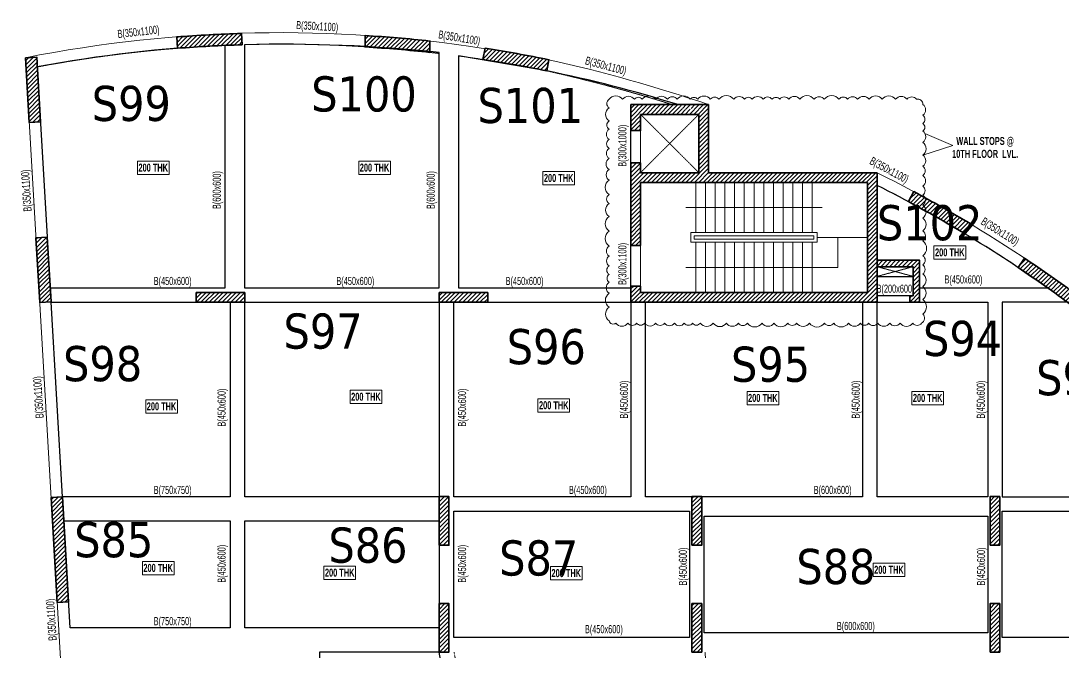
# Model space of a CAD drawing. Header units: millimetres. Extents: x 12 to 66676, y 38 to 58670.
# Drawn here: x 12 to 32175, y 39182 to 58670 of the extents above; entities that cross this region are included whole.
import ezdxf

# ---------------------------------------------------------------- set-up
doc = ezdxf.new("R2010")
doc.units = ezdxf.units.MM
doc.linetypes.add('HIDDEN', pattern=[0.375, 0.25, -0.125])
for name, color, linetype, lineweight in [('A-ANNO-DIMS', 8, 'Continuous', 15), ('A-DETL-MISC', 35, 'Continuous', 15), ('A-FLOR-IDEN', 11, 'Continuous', 9), ('A-HIDD-ABVE', 8, 'HIDDEN', 20), ('S-BEAM', 7, 'Continuous', 18), ('S-BEAM-IDEN', 2, 'Continuous', 9), ('S-COL HATCH', 9, 'Continuous', 0), ('S-COLS', 5, 'Continuous', 35)]:
    doc.layers.add(name, color=color, linetype=linetype, lineweight=lineweight)
doc.layers.add('changes', color=7, linetype='Continuous')
doc.styles.add('Dim.s & Anno.(Misc.)', font='ARIALN.TTF')
doc.styles.add('Swis721 LtCn BT', font='swisscl.ttf', dxfattribs={"width": 0.9, "height": 233.3551617873649})
doc.styles.add('Swis721 LtCn BT_B', font='', dxfattribs={"width": 0.9, "height": 246.9183359013865})
doc.styles.get('Swis721 LtCn BT_B').set_extended_font_data('Swis721 LtCn BT', bold=True)
doc.dimstyles.new('A-GFC-100', dxfattribs={"dimscale": 100, "dimtxt": 1.75, "dimasz": 1.5, "dimexe": 1.5, "dimexo": 0, "dimgap": 1, "dimtad": 1, "dimdsep": 46, "dimtxsty": 'Dim.s & Anno.(Misc.)', "dimblk": 'ARCHTICK', "dimcen": 0, "dimdle": 1.5, "dimclrd": 256, "dimclre": 8, "dimclrt": 6, "dimazin": 2, "dimtfac": 1, "dimtix": 1, "dimtmove": 2, "dimatfit": 3, "dimfxl": 1, "dimtolj": 1, "dimlwd": -1, "dimlwe": 9, "dimarcsym": 0})
pattern_1 = [(45, (-31235527.80792647, 20855355.08831127), (-66.29126073623884, 66.29126073623884), [])]

# ---------------------------------------------------------------- blocks, each defined once
blk = doc.blocks.new('_ARCHTICK')
at = {"color": 0, "linetype": 'ByBlock', "const_width": 0.15}
blk.add_lwpolyline([(-0.5, -0.5), (0.5, 0.5)], dxfattribs=at)
blk = doc.blocks.new('A$Cd8a5d3b5')
at = {"layer": 'S-COL HATCH', "transparency": 33554687}
h = blk.add_hatch(dxfattribs=at)
h.set_pattern_fill('ANSI31', color=256, scale=750)
h.set_pattern_definition(pattern_1)
h.paths.add_polyline_path([(-9680.580787595361, 41100.59796188027), (-9699.751031819731, 41450.17185232416, 0.011850094801779), (-11696.75049255788, 41340.65856116637), (-11677.58024134859, 40991.08467072248, -0.0119492284188127)])
h = blk.add_hatch(dxfattribs=at)
h.set_pattern_fill('ANSI31', color=256, scale=750)
h.set_pattern_definition(pattern_1)
h.paths.add_polyline_path([(-3885.606283091009, 40863.81685508042), (-3885.606281228364, 41215.86716717854, 0.0118917816617123), (-5885.606281228364, 41383.74921244382), (-5885.606281228364, 41033.11377561465, -0.0119919745653029)])
h = blk.add_hatch(dxfattribs=at)
h.set_pattern_fill('ANSI31', color=256, scale=750)
h.set_pattern_definition(pattern_1)
h.paths.add_polyline_path([(-282.0325464382768, 40294.82124969735), (-212.2981839366257, 40637.80392993241, 0.0118113912016586), (-2181.591405767948, 40990.09130553156), (-2251.404119424522, 40646.72323067486, -0.0119099033513172)])
h = blk.add_hatch(dxfattribs=at)
h.set_pattern_fill('ANSI31', color=256, scale=750)
h.set_pattern_definition(pattern_1)
h.paths.add_polyline_path([(-16018.63254863024, 40720.75214896351), (-16368.03839053213, 40700.36689874529), (-16251.55124510824, 38703.76209433004), (-15902.14540413767, 38724.14734454453)])
h = blk.add_hatch(dxfattribs=at)
h.set_pattern_fill('ANSI31', color=256, scale=750)
h.set_pattern_definition(pattern_1)
h.paths.add_polyline_path([(3425.353105053306, 39251.15886902809), (2314.552906610072, 39251.15886902809), (2314.552818872035, 38451.15866780281), (2614.552655316889, 38451.15866780281), (2614.552655316889, 38951.15886902809), (3425.353105053306, 38951.15886902809)], flags=17)
h.paths.add_polyline_path([(3725.353105053306, 39251.15886902809), (3425.353105053306, 39251.15886902809), (3425.353105053306, 38951.15886902809), (3725.353105053306, 38951.15886902809)], flags=17)
edge = h.paths.add_edge_path()
edge.add_line((3763.891608603298, 39251.15886902809), (4317.692074686289, 39251.15886902809))
edge.add_line((4317.692074686289, 39251.15886902809), (4189.43686491251, 39115.43316253275))
edge.add_line((4189.43686491251, 39115.43316253275), (4004.522589869797, 39098.58831229806))
edge.add_line((4004.522589869797, 39098.58831229806), (3725.353105053306, 39251.15886902809))
edge.add_line((3725.353105053306, 39251.15886902809), (3725.353105053306, 38951.15886902809))
edge.add_line((3725.353105053306, 38951.15886902809), (4414.552654840052, 38951.15886902809))
edge.add_line((4414.552654840052, 38951.15886902809), (4414.552654840052, 37151.15866780281))
edge.add_line((4414.552654840052, 37151.15866780281), (2614.552655316889, 37151.15866780281))
edge.add_line((2614.552655316889, 37151.15866780281), (2614.552655316889, 37451.15866780281))
edge.add_line((2614.552655316889, 37451.15866780281), (2314.552734948695, 37451.15866780281))
edge.add_line((2314.552734948695, 37451.15866780281), (2314.55263004452, 34901.15866780281))
edge.add_line((2314.55263004452, 34901.15866780281), (2614.552654840052, 34901.15866780281))
edge.add_line((2614.552654840052, 34901.15866780281), (2614.552654840052, 36851.15866780281))
edge.add_line((2614.552654840052, 36851.15866780281), (9455.692074686289, 36851.15866780281))
edge.add_line((9455.692074686289, 36851.15866780281), (9455.692074686289, 37151.15866780281))
edge.add_line((9455.692074686289, 37151.15866780281), (9141.078679192811, 37151.15866780281))
edge.add_line((9141.078679192811, 37151.15866780281), (9136.835271723567, 37141.030683022))
edge.add_arc((-8919.385730091482, -779.2284536734223), 41999.68059236306, 64.53794235454593, 64.57009930500475)
edge.add_line((9115.54988596961, 37151.15866780281), (4714.552654840052, 37151.15866780281))
edge.add_line((4714.552654840052, 37151.15866780281), (4714.552654840052, 39251.15886902809))
edge.add_line((4714.552654840052, 39251.15886902809), (4610.311836618929, 39251.15886902809))
edge.add_line((4610.311836618929, 39251.15886902809), (4317.692074686289, 39251.15886902809))
edge.add_arc((4040.791841644794, 39449.02191958576), 340.3285557140666, 215.5482497121775, 324.4517502878225, ccw=False)
h.paths.add_polyline_path([(9914.552655793726, 37151.15866780281), (9455.692074686289, 37151.15866780281), (9455.692074686289, 36851.15866780281), (9614.55265531689, 36851.15866780281), (9614.55265531689, 33451.15866756439), (9455.692074686289, 33451.15866756439), (9455.692074686289, 33151.15866756439), (9914.552655793726, 33151.15866756439)])
h.paths.add_polyline_path([(9455.692074686289, 33451.15866756439), (2614.552654840052, 33451.15866756439), (2614.552654840052, 33651.15866780281), (2314.552655316889, 33651.15866780281), (2314.552655316889, 33151.15866756439), (9455.692074686289, 33151.15866756439)])
h = blk.add_hatch(dxfattribs=at)
h.set_pattern_fill('ANSI31', color=256, scale=750)
h.set_pattern_definition(pattern_1)
h.paths.add_polyline_path([(11045.53354368359, 36566.564389579), (10879.71003702655, 36258.33952923119, -0.0119099194119703), (12618.42095735296, 35268.81715988368), (12784.43123639375, 35577.38918367773, 0.011811406777988)])
h = blk.add_hatch(dxfattribs=at)
h.set_pattern_fill('ANSI31', color=256, scale=750)
h.set_pattern_definition(pattern_1)
h.paths.add_polyline_path([(-15694.00021410733, 35156.51153943315), (-16043.40605321526, 35136.12628921867), (-15926.91890918836, 33139.52148456872), (-15577.51307008043, 33159.90673478693)])
h = blk.add_hatch(dxfattribs=at)
h.set_pattern_fill('ANSI31', color=256, scale=750)
h.set_pattern_definition(pattern_1)
h.paths.add_polyline_path([(11224.55198228732, 34450.01884697005), (9914.552658081057, 34449.99286451191), (9914.555176354945, 34249.98978965357), (11024.55201612785, 34250.01180526987), (11024.58985001594, 33349.99286429957), (10924.57313463837, 33350.01290771365), (10924.57708108798, 33151.15867042542), (11224.57776701078, 33149.98889970779), (11224.55198228359, 33349.99286430329)])
h = blk.add_hatch(dxfattribs=at)
h.set_pattern_fill('ANSI31', color=256, scale=750)
h.set_pattern_definition(pattern_1)
h.paths.add_polyline_path([(14462.04863242805, 34512.95457686856), (14267.21481489762, 34222.19731805474, -0.0119099194350363), (15902.16162917018, 33069.2796686925), (16097.21488901227, 33360.36442087591, 0.0118114067623344)])
h = blk.add_hatch(dxfattribs=at)
h.set_pattern_fill('ANSI31', color=256, scale=750)
h.set_pattern_definition(pattern_1)
h.paths.add_polyline_path([(-11101.74021334573, 33451.15857951343), (-11101.74021241441, 33151.1585796997), (-9601.740212414414, 33151.15858458728), (-9601.740213345736, 33451.15858370066)])
h = blk.add_hatch(dxfattribs=at)
h.set_pattern_fill('ANSI31', color=256, scale=750)
h.set_pattern_definition(pattern_1)
h.paths.add_polyline_path([(-3599.794406212867, 33451.15860349312), (-3599.794405281544, 33151.15860437602), (-2099.794405281544, 33151.15860740468), (-2099.794406212867, 33451.15860745311)])
h = blk.add_hatch(dxfattribs=at)
h.set_pattern_fill('ANSI31', color=256, scale=750)
h.set_pattern_definition([(45, (-31363013.30792532, 20884024.0883123), (-66.29126073623884, 66.29126073623884), [])])
h.paths.add_polyline_path([(-15227.3648327589, 27149.97082823888), (-15576.77067372948, 27129.58557872102), (-15387.47906719893, 23885.10277082771), (-15038.07322622835, 23905.48802127689)])
h = blk.add_hatch(dxfattribs=at)
h.set_pattern_fill('ANSI31', color=256, scale=750)
h.set_pattern_definition(pattern_1)
h.paths.add_polyline_path([(-3599.794383395464, 25651.16521444172), (-3299.794384978712, 25651.16521537304), (-3299.794389169664, 27151.16521537304), (-3599.794387120754, 27151.16521444172)])
h = blk.add_hatch(dxfattribs=at)
h.set_pattern_fill('ANSI31', color=256, scale=750)
h.set_pattern_definition(pattern_1)
h.paths.add_polyline_path([(4200.20572771132, 25651.16528195888), (4500.20572566241, 25651.16528195888), (4500.20572566241, 27151.16528195888), (4200.20572771132, 27151.16528195888)])
h = blk.add_hatch(dxfattribs=at)
h.set_pattern_fill('ANSI31', color=256, scale=750)
h.set_pattern_definition(pattern_1)
h.paths.add_polyline_path([(13400.20572743192, 25651.16528195888), (13700.20572724566, 25651.16528195888), (13700.20572724566, 27151.16528195888), (13400.20572743192, 27151.16528195888)])
h = blk.add_hatch(dxfattribs=at)
h.set_pattern_fill('ANSI31', color=256, scale=750)
h.set_pattern_definition(pattern_1)
h.paths.add_polyline_path([(-3599.794273033739, 22351.17461749166), (-3299.794273220003, 22351.17461749166), (-3299.794273220003, 23851.17461749166), (-3599.794273033739, 23851.17461749166)])
h = blk.add_hatch(dxfattribs=at)
h.set_pattern_fill('ANSI31', color=256, scale=750)
h.set_pattern_definition(pattern_1)
h.paths.add_polyline_path([(4200.205725848674, 22351.17461749166), (4500.205724265426, 22351.17461749166), (4500.205724265426, 23851.17461749166), (4200.205725848674, 23851.17461749166)])
h = blk.add_hatch(dxfattribs=at)
h.set_pattern_fill('ANSI31', color=256, scale=750)
h.set_pattern_definition(pattern_1)
h.paths.add_polyline_path([(13400.20572603494, 22351.17461749166), (13700.20572584867, 22351.17461749166), (13700.20572584867, 23851.17461749166), (13400.20572603494, 23851.17461749166)])
at = {"layer": 'S-COLS'}
for p, q in [((4714.552654840052, 39251.15886902809, 5.388481844e-07), (2314.552906610072, 39251.15886902809, 3.291016384e-07)), ((4714.552654840052, 37151.15866780281, 2.091624222e-07), (4714.552654840052, 39251.15886902809, 5.388481844e-07)), ((4414.552654840052, 38951.15886902809, 5.388481844e-07), (2614.552655316889, 38951.15886902809, 3.291016384e-07)), ((4414.552654840052, 37151.15866780281, 2.091624222e-07), (4414.552654840052, 38951.15886902809, 5.388481844e-07)), ((4414.552654840052, 37151.15866780281, 2.091624222e-07), (2614.552655316889, 37151.15866780281)), ((9914.552655793726, 37151.15866780281), (4714.552654840052, 37151.15866780281, 2.091624222e-07)), ((9914.552655793726, 33151.15866756439), (9914.552655793726, 37151.15866780281)), ((2614.552654840052, 36851.15866780281), (9614.55265531689, 36851.15866780281)), ((2614.552654840052, 34901.15866780281), (2614.552654840052, 36851.15866780281)), ((9614.55265531689, 36851.15866780281), (9614.55265531689, 33451.15866756439)), ((2314.552655316889, 34901.15866780281), (2614.552654840052, 34901.15866780281)), ((2314.552655316889, 33651.15866780281), (2314.552655316889, 33151.15866756439)), ((2614.552654840052, 33651.15866780281), (2314.552655316889, 33651.15866780281)), ((2614.552654840052, 33451.15866756439), (2614.552654840052, 33651.15866780281)), ((9614.55265531689, 33451.15866756439), (2614.552654840052, 33451.15866756439)), ((2314.552655316889, 33151.15866756439), (9914.552655793726, 33151.15866756439))]:
    blk.add_line(p, q, dxfattribs=at)
at = {"layer": 'S-COLS', "elevation": -4.083295e-10}
for points in [[(-9699.751031819731, 41450.17185232416, 0.011850094801779), (-11696.75049255788, 41340.65856116637), (-11677.58024134859, 40991.08467072248, -0.0119492284188127), (-9680.580787595361, 41100.59796188027), (-9699.751031819731, 41450.17185232416)], [(-5885.606269586832, 41383.74921174347, -0.0118917815926114), (-3885.606281228364, 41215.86716717854), (-3885.606283091009, 40863.81685508042, 0.0119919745653029), (-5885.606281228364, 41033.11377561465), (-5885.606281228364, 41383.74921221286)], [(-282.0325463563204, 40294.82125009224), (-212.2981839366257, 40637.80392993241, 0.0118113912016587), (-2181.591405767948, 40990.09130553156), (-2251.404119424522, 40646.72323067486, -0.0119099032839088), (-282.0325575321913, 40294.82125195488)], [(12784.43123935535, 35577.38918189705, 0.011811406798394), (11045.53354368359, 36566.564389579), (10879.71003702655, 36258.33952923119, -0.0119099194119703), (12618.42095735296, 35268.81715988368), (12784.43123656139, 35577.38918399066)], [(14462.04863232374, 34512.9545767121), (14267.21481489762, 34222.19731805474, -0.0119099194350363), (15902.16162917018, 33069.2796686925), (16097.21488901227, 33360.36442087591, 0.0118114067829311), (14462.04862952977, 34512.95457880944)]]:
    blk.add_lwpolyline(points, format="xyb", dxfattribs=at)
for points in [[(-16368.03839053213, 40700.36689874529), (-16018.63254863024, 40720.75214896351), (-15902.14540413767, 38724.14734454453), (-16251.55124510824, 38703.76209433004)], [(-16043.40605321526, 35136.12628921867), (-15694.00021410733, 35156.51153943315), (-15577.51307008043, 33159.90673478693), (-15926.91890918836, 33139.52148456872)], [(-11101.74021334573, 33451.15857951343), (-11101.74021241441, 33151.1585796997), (-9601.740212414414, 33151.15858458728), (-9601.740213345736, 33451.15858370066)], [(-3599.794406212867, 33451.15860349312), (-3599.794405281544, 33151.15860437602), (-2099.794405281544, 33151.15860740468), (-2099.794406212867, 33451.15860745311)], [(-15576.77067372948, 27129.58557872102), (-15227.3648327589, 27149.97082823888), (-15038.07322622835, 23905.48802127689), (-15387.47906719893, 23885.10277082771)], [(-3599.794383395464, 25651.16521444172), (-3299.794384978712, 25651.16521537304), (-3299.794389169664, 27151.16521537304), (-3599.794387120754, 27151.16521444172)], [(-3599.794271636755, 25651.16528195888), (-3299.794271357358, 25651.16528195888), (-3299.794271357358, 27151.16528195888), (-3599.794271636755, 27151.16528195888)], [(4200.205614089965, 25651.16523539275), (4500.205615766346, 25651.16523632407), (4500.205612041056, 27151.16523632407), (4200.205609899014, 27151.16523539275)], [(4200.20572771132, 25651.16528195888), (4500.20572566241, 25651.16528195888), (4500.20572566241, 27151.16528195888), (4200.20572771132, 27151.16528195888)], [(13400.20561567321, 25651.16526030749), (13700.20561408996, 25651.16526100784), (13700.20560989901, 27151.16526100785), (13400.20561194792, 27151.16526030749)], [(13400.20572743192, 25651.16528195888), (13700.20572724566, 25651.16528195888), (13700.20572724566, 27151.16528195888), (13400.20572743192, 27151.16528195888)], [(-3599.794377807528, 22351.17454997078), (-3299.794375665487, 22351.1745509021), (-3299.794379856438, 23851.1745509021), (-3599.794381532819, 23851.17454997077)], [(-3599.794273033739, 22351.17461749166), (-3299.794273220003, 22351.17461749166), (-3299.794273220003, 23851.17461749166), (-3599.794273033739, 23851.17461749166)], [(4200.205623403191, 22351.17457092553), (4500.205621819943, 22351.17457185685), (4500.205619025975, 23851.17457185686), (4200.20561921224, 23851.17457092553)], [(4200.205725848674, 22351.17461749166), (4500.205724265426, 22351.17461749166), (4500.205724265426, 23851.17461749166), (4200.205725848674, 23851.17461749166)], [(13400.20562126115, 22351.17459630221), (13700.20562293753, 22351.1745965369), (13700.20561921224, 23851.1745965369), (13400.20561800152, 23851.17459630221)], [(13400.20572603494, 22351.17461749166), (13700.20572584867, 22351.17461749166), (13700.20572584867, 23851.17461749166), (13400.20572603494, 23851.17461749166)]]:
    blk.add_lwpolyline(points, close=True, dxfattribs=at)
at = {"layer": 'S-COLS', "elevation": -5.841237e-10}
for points in [[(2614.552655316889, 38951.15886902809), (2614.552655316889, 38451.15866780281), (2314.552818872035, 38451.15866780281), (2314.552906610072, 39251.15886902809)], [(2614.552655316889, 37151.15866780281), (2614.552655316889, 37451.15866780281), (2314.552734948695, 37451.15866780281), (2314.55263004452, 34901.15870547295)], [(9914.552658081057, 34449.99286451191), (11224.55198228732, 34450.01884697005), (11224.55198228359, 33349.99286430329), (11224.57776701078, 33149.98889970779), (10924.57708108798, 33151.15867042542), (10924.57313463837, 33350.01290771365), (11024.58985001594, 33349.99286429957), (11024.55201612785, 34250.01180526987), (9914.555176354945, 34249.98978965357), (9914.552658081057, 34449.99286451191)]]:
    blk.add_lwpolyline(points, dxfattribs=at)
blk = doc.blocks.new('A$C21ee9bdd')
at = {"layer": 'A-DETL-MISC'}
for p, q in [((-5299.999998092651, 2.16960906982e-05), (-5299.999998092651, -1550.005574464798)), ((-5000.000001907348, 2.16960906982e-05), (-5000.000001907348, -1550.005574464798)), ((-4700.000001907349, 2.16960906982e-05), (-4700.000001907349, -1550.005574464798)), ((-4400.000001907349, 2.16960906982e-05), (-4400.000001907349, -1550.005574464798)), ((-4099.999998092651, 2.16960906982e-05), (-4099.999998092651, -1550.005574464798)), ((-3799.999998092652, 2.16960906982e-05), (-3799.999998092652, -1550.005574464798)), ((-3500.000001907349, 2.16960906982e-05), (-3500.000001907349, -1550.005574464798)), ((-3200.000001907349, 2.16960906982e-05), (-3200.000001907349, -1550.005574464798)), ((-2900.000001907349, 2.16960906982e-05), (-2900.000001907349, -1550.005574464798)), ((-2599.999998092652, 2.16960906982e-05), (-2599.999998092652, -1550.005574464798)), ((-2299.999998092651, 2.16960906982e-05), (-2299.999998092651, -1549.993989229202)), ((-2000.000001907348, 2.16960906982e-05), (-2000.000001907348, -1549.993989229202)), ((-1700.000001907348, 2.16960906982e-05), (-1700.000001907348, -1549.993989229202)), ((-5299.999998092651, -3399.999982118607), (-5299.999998092651, -1850.005093812942)), ((-5000.000001907348, -3399.999982118607), (-5000.000001907348, -1850.005093812942)), ((-4700.000001907349, -3399.999982118607), (-4700.000001907349, -1850.00460934639)), ((-4400.000001907349, -3399.999982118607), (-4400.000001907349, -1850.004128694534)), ((-4099.999998092651, -3399.999982118607), (-4099.999998092651, -1850.003644227982)), ((-3799.999998092652, -3399.999982118607), (-3799.999998092652, -1850.003159761429)), ((-3500.000001907349, -3399.999982118607), (-3500.000001907349, -1850.002679109573)), ((-3200.000001907349, -3399.999982118607), (-3200.000001907349, -1850.00219464302)), ((-2900.000001907349, -3399.999982118607), (-2900.000001907349, -1850.001713991165)), ((-2599.999998092652, -3399.999982118607), (-2599.999998092652, -1850.001229524612)), ((-2299.999998092651, -3399.999982118607), (-2299.999998092651, -1850.00074505806)), ((-2000.000001907348, -3399.999982118607), (-2000.000001907348, -1850.000264406204)), ((-1700.000001907348, -3399.999982118607), (-1700.000001907348, -1850.000264406204)), ((-1549.999998092651, -1699.999783754349), (1.9073486328e-06, -1699.999959230423))]:
    blk.add_line(p, q, dxfattribs=at)
for points in [[(-1549.999998092651, -1549.999779939651), (-1549.999998092651, -1849.999779939651), (-5450.000001907349, -1850.005574464798), (-5450.000001907349, -1550.005574464798)], [(-1650.000001907348, -1649.999917268753), (-1650.000001907348, -1749.99992108345), (-5349.999998092652, -1750.005437135696), (-5349.999998092652, -1650.005437135696)]]:
    blk.add_lwpolyline(points, close=True, dxfattribs=at)
at = {"layer": 'A-ANNO-DIMS', "ltscale": 500}
for points in [[(-1400.000001907348, -775.000504732132), (-5600.001482009887, -774.9584019184113)], [(-1700.000001907348, -2625.000123262406), (-912.2886219024659, -2625.003613710404), (-912.2886219024659, -1700.000554323196)], [(-5599.998929977417, -2624.961266756058), (-1700.000001907348, -2625.000123262406)]]:
    blk.add_leader(points, dimstyle='A-GFC-100', override={"dimasz": 0.002, "dimtad": 0, "dimfxl": 0.18, "dimarcsym": 1}, dxfattribs=at)

msp = doc.modelspace()

# ---------------------------------------------------------------- linework, layer by layer
at = {"layer": 'A-FLOR-IDEN', "color": 8, "flags": 128}
for points, elevation in [([(4585.603722828397, 54340.74039876682), (4585.603722828397, 53928.91500194219), (3608.103722828397, 53928.91500194219), (3608.103722828397, 54340.74039876682)], -7.376485e-10), ([(4585.603722828397, 54340.74039876682), (4585.603722828397, 53928.91500194219), (3608.103722828397, 53928.91500194219), (3608.103722828397, 54340.74039876682)], -7.376485e-10), ([(11415.10372282839, 54340.74039876682), (11415.10372282839, 53928.91500194219), (10437.60372282839, 53928.91500194219), (10437.60372282839, 54340.74039876682)], -7.376485e-10), ([(11415.10372282839, 54340.74039876682), (11415.10372282839, 53928.91500194219), (10437.60372282839, 53928.91500194219), (10437.60372282839, 54340.74039876682)], -7.376485e-10), ([(17097.10372282839, 54021.24039876682), (17097.10372282839, 53609.41500194219), (16119.60372282839, 53609.41500194219), (16119.60372282839, 54021.24039876682)], -7.376485e-10), ([(17097.10372282839, 54021.24039876682), (17097.10372282839, 53609.41500194219), (16119.60372282839, 53609.41500194219), (16119.60372282839, 54021.24039876682)], -7.376485e-10), ([(29167.1037228284, 51725.24039876682), (29167.1037228284, 51313.41500194219), (28189.6037228284, 51313.41500194219), (28189.6037228284, 51725.24039876682)], -7.376485e-10), ([(29167.1037228284, 51725.24039876682), (29167.1037228284, 51313.41500194219), (28189.6037228284, 51313.41500194219), (28189.6037228284, 51725.24039876682)], -7.376485e-10), ([(4841.603722828397, 46971.24039876682), (4841.603722828397, 46559.41500194219), (3864.103722828397, 46559.41500194219), (3864.103722828397, 46971.24039876682)], -7.376485e-10), ([(4841.603722828397, 46971.24039876682), (4841.603722828397, 46559.41500194219), (3864.103722828397, 46559.41500194219), (3864.103722828397, 46971.24039876682)], -7.376485e-10), ([(11149.10372282839, 47268.24039876682), (11149.10372282839, 46856.41500194219), (10171.60372282839, 46856.41500194219), (10171.60372282839, 47268.24039876682)], -7.376485e-10), ([(11149.10372282839, 47268.24039876682), (11149.10372282839, 46856.41500194219), (10171.60372282839, 46856.41500194219), (10171.60372282839, 47268.24039876682)], -7.376485e-10), ([(16946.60372282839, 47006.24039876682), (16946.60372282839, 46594.41500194219), (15969.10372282839, 46594.41500194219), (15969.10372282839, 47006.24039876682)], -7.376485e-10), ([(16946.60372282839, 47006.24039876682), (16946.60372282839, 46594.41500194219), (15969.10372282839, 46594.41500194219), (15969.10372282839, 47006.24039876682)], -7.376485e-10), ([(23397.1037228284, 47230.86951171083), (23397.1037228284, 46819.0441148862), (22419.6037228284, 46819.0441148862), (22419.6037228284, 47230.86951171083)], -7.376485e-10), ([(23397.1037228284, 47230.86951171083), (23397.1037228284, 46819.0441148862), (22419.6037228284, 46819.0441148862), (22419.6037228284, 47230.86951171083)], -7.376485e-10), ([(28483.1037228284, 47230.86951171083), (28483.1037228284, 46819.0441148862), (27505.6037228284, 46819.0441148862), (27505.6037228284, 47230.86951171083)], -7.376485e-10), ([(28483.1037228284, 47230.86951171083), (28483.1037228284, 46819.0441148862), (27505.6037228284, 46819.0441148862), (27505.6037228284, 47230.86951171083)], -7.376485e-10), ([(4738.357991400131, 41983.88164947403), (4738.357991400131, 41572.0562526494), (3760.857991400131, 41572.0562526494), (3760.857991400131, 41983.88164947403)], -8.880052e-10), ([(4738.357991400131, 41983.88164947403), (4738.357991400131, 41572.0562526494), (3760.857991400131, 41572.0562526494), (3760.857991400131, 41983.88164947403)], -8.880052e-10), ([(10340.60372282839, 41838.74039876682), (10340.60372282839, 41426.91500194219), (9363.103722828397, 41426.91500194219), (9363.103722828397, 41838.74039876682)], -7.376485e-10), ([(10340.60372282839, 41838.74039876682), (10340.60372282839, 41426.91500194219), (9363.103722828397, 41426.91500194219), (9363.103722828397, 41838.74039876682)], -7.376485e-10), ([(17330.1037228284, 41823.74039876682), (17330.1037228284, 41411.91500194219), (16352.6037228284, 41411.91500194219), (16352.6037228284, 41823.74039876682)], -7.376485e-10), ([(17330.1037228284, 41823.74039876682), (17330.1037228284, 41411.91500194219), (16352.6037228284, 41411.91500194219), (16352.6037228284, 41823.74039876682)], -7.376485e-10), ([(27287.6037228284, 41926.24039876682), (27287.6037228284, 41514.41500194219), (26310.1037228284, 41514.41500194219), (26310.1037228284, 41926.24039876682)], -7.376485e-10), ([(27287.6037228284, 41926.24039876682), (27287.6037228284, 41514.41500194219), (26310.1037228284, 41514.41500194219), (26310.1037228284, 41926.24039876682)], -7.376485e-10)]:
    msp.add_lwpolyline(points, close=True, dxfattribs=dict(at, elevation=elevation))
at = {"layer": 'A-HIDD-ABVE', "linetype": 'HIDDEN'}
for p, q in [((19135.35233041919, 55782.56982139347, -2.0594207e-09), (20935.35233223713, 53982.56961788086, -2.0594207e-09)), ((19135.35233271397, 53982.56961788086, -2.0594204e-09), (20935.35232994236, 55782.56981681881, 5.37372887e-07)), ((26435.35233089603, 50781.39897615311, -2.0594207e-09), (27545.35169123388, 51081.42275534791, -2.0594207e-09)), ((26435.35878483481, 51081.40073980984, -2.0594207e-09), (27545.36157393731, 50781.44846362096, -2.0555374e-09))]:
    msp.add_line(p, q, dxfattribs=at)
at = {"layer": 'changes', "color": 1}
for points, elevation in [([(519.606327186295, 57245.99633947236), (917.1876971302117, 50431.3998485863), (6318.217341939875, 50431.39985267294), (6318.217341939875, 57912.63765918312, 0.0357045625657352), (519.606327186295, 57245.99633947236)], -1.2429527e-09), ([(6918.217341947325, 57934.13596273435), (6918.217341947325, 50431.39985267294), (12920.58190541244, 50431.39985267666), (12920.58190539754, 57695.22780515102, 0.0317607541004992), (6918.217341947325, 57934.13596273435)], -1.2429527e-09), ([(13520.58190540499, 57585.65100439114), (13520.58190540499, 50431.399750559), (18834.92896647281, 50431.399750559), (18834.92921318389, 56082.56981909868), (20284.6961414916, 56082.56981909868, 0.0254551173744172), (16238.34374904908, 57126.23220202548), (13520.58190540499, 57585.65100439114)], -1.2429527e-09), ([(26435.35232746131, 53591.17765673098), (26435.35232974864, 51281.40381356177), (27745.35165395118, 51281.42979601991), (27745.37347524888, 50431.40381437761), (31690.8409095285, 50431.40381438506, 0.0183063588928525), (29139.22062902427, 52099.97333966416, 0.0186502969352974), (26435.35232746131, 53591.17765673098)], -1.8836264e-09)]:
    msp.add_lwpolyline(points, format="xyb", dxfattribs=dict(at, elevation=elevation))
for points, elevation in [([(26435.36278890348, 50781.40180286241), (27545.38952168352, 50781.40180286241), (27545.38952168352, 50181.40381334943), (26435.36278890348, 50181.40381334943)], -2.0635566e-09), ([(943.441873150834, 49981.39984859375), (6469.059464978942, 49981.39984859375), (6469.059464978942, 43981.4064596988), (1293.920531730124, 43981.40645970253)], -1.2429527e-09), ([(6919.059464978942, 49981.39984859375), (12921.00527211553, 49981.39984859375), (12921.00527211553, 43981.40645669994), (6919.059464978942, 43981.40645669994)], -1.2429527e-09), ([(13371.00527211553, 49981.39984404144), (18835.35233298219, 49981.39984404144), (18835.35233298219, 43981.40645970253), (13371.00527211553, 43981.40645970253)], -1.9590108e-09), ([(19285.35233271397, 49981.39983234776), (25985.35233345903, 49981.39983234776), (25985.35233345903, 43981.4064596988), (19285.35233271397, 43981.4064596988)], -2.0594207e-09), ([(26435.35233319081, 49981.39983234776), (29846.00529444493, 49981.39983234776), (29846.00529444493, 43981.4064596988), (26435.35233319081, 43981.4064596988)], -2.0594207e-09), ([(13371.00527211553, 43531.40645970253), (20646.00529468334, 43531.40645970253), (20646.00529468334, 39631.41579521296), (13371.00527211553, 39631.41579521296)], -1.2384718e-09), ([(30296.00529445983, 43531.40645969507), (37646.00529397554, 43531.40645969507), (37646.00529397554, 39631.41579521669), (30296.00529445983, 39631.41579521669)], -1.8045179e-09), ([(6469.059464978942, 43231.40645970252), (6469.059464978942, 39931.41579522414), (1529.784207160541, 39931.41579521669), (1337.677492457398, 43231.40645969507)], -1.2857401e-09), ([(6919.059464993843, 43231.4064596988), (12921.00527210809, 43231.4064596988), (12921.00527210809, 39931.41579222156), (6919.059464993843, 39931.41579222156)], -1.2826582e-09), ([(21096.00529450453, 43381.4064596988), (29846.00529462374, 43381.4064596988), (29846.00529462374, 39781.41579522041), (21096.00529450453, 39781.41579522041)], -1.1855667e-09), ([(9225.148233155676, 39181.41579522414), (9225.148233148226, 33031.41392123548), (14075.16002592719, 33031.34350090322), (12921.00529386378, 39182.58556654153)], -1.089545e-09)]:
    msp.add_lwpolyline(points, close=True, dxfattribs=dict(at, elevation=elevation))
at = {"layer": 'changes', "color": 1, "elevation": -1.8836264e-09}
msp.add_lwpolyline([(32313.43746365882, 49981.39984978584), (30296.00529416926, 49981.39984978957), (30296.00529444493, 43981.4064596988), (37646.00529378928, 43981.40645970253), (37646.00529378928, 46210.06431744469), (34345.9817762924, 48381.24446198192), (32313.73949304498, 49981.39984978584)], dxfattribs=at)
at = {"layer": 'S-BEAM', "linetype": 'HIDDEN'}
for p, q in [((12921.00527164615, 50431.39985063893, -1.9624459e-09), (12921.00527164615, 57661.84037242306, -1.9624459e-09)), ((18835.35251853145, 55281.39984727126, -2.0594207e-09), (18835.35235509551, 54281.39984727127, -2.0594207e-09)), ((18835.35232994235, 51731.399847085, -2.0594207e-09), (18835.35235509551, 50481.399847085, -2.0594207e-09)), ((917.1876971302117, 50431.3998485863, -1.2429527e-09), (6318.640708181032, 50431.39984859002, -1.2429527e-09)), ((6918.640708188482, 50431.39984859002, -1.2429527e-09), (12921.00527164615, 50431.39984859375, -1.2429527e-09)), ((13521.00527164615, 50431.39984859375, -1.2429527e-09), (18835.35233271397, 50431.39984860119, -1.2429527e-09)), ((26435.35233089603, 50181.40381437761, -2.0594207e-09), (27445.56576577849, 50181.42381912318, -2.0594207e-09)), ((27745.37347524888, 50431.40381437761, -2.0594207e-09), (31690.84090953596, 50431.40381438506, -2.0594207e-09)), ((943.441873150834, 49981.39984859375, -1.2429527e-09), (13887.77987075872, 49981.39984859375, -1.2429527e-09)), ((6469.059464978942, 43981.40645970253, -1.8836264e-09), (6469.059464978942, 49982.56953466532, -1.8836264e-09)), ((6919.059464971491, 43982.57614732382, -1.8836264e-09), (6919.059464978942, 49982.56953466532, -1.8836264e-09)), ((12921.00527211553, 43981.40645669994, -1.9590108e-09), (12921.00527211553, 49981.39984404144, -1.9590108e-09)), ((13371.00527212299, 49981.39985765738, -1.2429527e-09), (18835.35233271397, 49981.39983233286, -2.0594207e-09)), ((13371.00527210808, 43981.40645669994, -1.9590108e-09), (13371.00527211553, 49981.39984404144, -1.9590108e-09)), ((18835.35233298219, 43981.40644505096, -1.982431e-09), (18835.35233271397, 49981.39983233286, -2.0594207e-09)), ((19285.35233298219, 43981.40644505096, -1.982431e-09), (19285.35233271397, 49981.39983234776, -2.0594207e-09)), ((25985.35233345903, 43981.40644505096, -1.982431e-09), (25985.35233319081, 49981.39983233286, -2.0594207e-09)), ((26435.35233319081, 49981.39984978584, -2.0594207e-09), (29846.0052941618, 49981.39984978957, -1.433989e-09)), ((26435.35233345903, 43981.40644505096, -1.982431e-09), (26435.35233319081, 49981.39983234776, -2.0594207e-09)), ((29846.00529443748, 43981.40648449806, -1.8102921e-09), (29846.0052941618, 49982.56962050346, -1.8872968e-09)), ((30296.00529416926, 49981.39984978957, -1.3514699e-09), (32313.43746365137, 49981.39984978957)), ((30296.00529443748, 43981.40648449806, -1.8102921e-09), (30296.0052941618, 49981.39984979329, -1.8872818e-09)), ((1293.920531730124, 43981.40645970253, -1.2578181e-09), (6469.059464978942, 43981.4064596988, -1.2317289e-09)), ((6918.636232021221, 43981.40645970253, -1.2278321e-09), (13221.00528823114, 43981.40645970998, -1.1942334e-09)), ((13371.00527211553, 43981.40645970253, -1.1934337e-09), (18835.35233299709, 43981.40645970253, -1.1643027e-09)), ((19285.35233298219, 43981.40645970625, -1.1619036e-09), (25985.35233346648, 43981.4064596988, -1.1261852e-09)), ((26435.35233347393, 43981.4064596988, -1.1237862e-09), (29846.00529444493, 43981.4064596988, -1.1056036e-09)), ((30296.00529444493, 43981.4064596988, -1.1032046e-09), (37646.00529378928, 43981.40645970253, -1.0640208e-09)), ((13371.00527210808, 39631.41579221783, -1.9590108e-09), (13371.00527210808, 43531.40645970253, -1.9590108e-09)), ((13371.00527211553, 43531.40645970253, -1.2384718e-09), (20646.00529449708, 43531.40645970253, -1.1886486e-09)), ((20646.00529468334, 39631.41579521669, -1.7544746e-09), (20646.00529450453, 43531.4064596988, -1.8045179e-09)), ((30296.00529445983, 43531.4064596988, -1.1225601e-09), (37646.00529380418, 43531.4064596988, -1.0722233e-09)), ((30296.00529462374, 39631.41579521669, -1.7544746e-09), (30296.00529445983, 43531.40645969507, -1.8045179e-09)), ((1337.677492457398, 43231.40645969507, -1.3208826e-09), (6469.059464986393, 43231.40645970252, -1.2857401e-09)), ((6469.059464978942, 39931.41579522414, -1.8836264e-09), (6469.059464978942, 43232.57614731637, -1.8836264e-09)), ((6919.059464978942, 39932.58548284543, -1.8836264e-09), (6919.059464986393, 43232.5761473201, -1.8836264e-09)), ((6919.059464993843, 43231.4064596988, -1.2826582e-09), (12921.00527211553, 43231.4064596988, -1.2415536e-09)), ((12921.00527210809, 39931.41579222156, -1.9590108e-09), (12921.00527211553, 43231.40645669622, -1.9590108e-09)), ((21096.00529466844, 39781.41579522041, -1.7563994e-09), (21096.00529451198, 43381.4064596988, -1.8025931e-09)), ((21096.00529450453, 43381.4064596988, -1.1855667e-09), (29846.00529445983, 43381.4064596988, -1.1256419e-09)), ((29846.00529462374, 39781.41579522041, -1.7563994e-09), (29846.00529445983, 43381.4064596988, -1.8025931e-09)), ((1529.784207160541, 39931.41579521669), (6469.059464978942, 39931.41579522414, -1.0353986e-09)), ((6918.636232021221, 39931.41579522414, -1.0366329e-09), (12921.00527210809, 39931.41579522414, -1.2124396e-09)), ((20646.00529468334, 39631.41579521296, -1.0559909e-09), (13371.00527211553, 39631.41579522041, -1.2690723e-09)), ((21171.00540525741, 39781.41579522414), (29846.00529462374, 39781.41579522041, -1.2512171e-09)), ((37646.00529397554, 39631.41579522041, -1.09699e-09), (30296.00529462374, 39631.41579521296, -1.3122269e-09)), ((14566.77462917841, 33117.88088841585, -1.4752969e-09), (13379.32098675049, 39182.58556593803, -1.9523019e-09)), ((21122.01769714332, 39182.58556593803, -1.8848284e-09), (21674.13601345099, 33053.84665428323, -2.2132477e-09))]:
    msp.add_line(p, q, dxfattribs=at)
at = {"layer": 'S-BEAM'}
for p, q in [((19135.35232994235, 55281.39984727126, -2.0594207e-09), (19135.35235509551, 54281.39985330624, -2.0594207e-09)), ((19135.35232994235, 51731.39985311998, -2.0594207e-09), (19135.35235509551, 50481.39985311998, -2.0594207e-09)), ((26435.36278890348, 50781.40180286241, -2.0635566e-09), (27545.36430121488, 50781.44772663933, -2.0594207e-09))]:
    msp.add_line(p, q, dxfattribs=at)
at = {"layer": 'S-BEAM', "ltscale": 250000, "elevation": -1.8836264e-09}
for points in [[(14336.66069555557, 57808.97223992867, 0.0885223339682815), (152.3379165855731, 57531.77789224532), (3348.019389125475, 2757.380793875431)], [(21235.35232650764, 56082.56981807795, 0.0273375909764444), (16308.50148773468, 57469.21487898228, 0.031709894228542)], [(66675.57433967567, 35194.78183582646, -0.1044194611513726), (34558.52458879627, 48659.79806436446, 0.059136988741482), (26435.35232970394, 53982.5696213491, 0.059136988741482)]]:
    msp.add_lwpolyline(points, format="xyb", dxfattribs=at)
at = {"layer": 'S-BEAM', "linetype": 'HIDDEN', "elevation": -1.8836264e-09}
for points in [[(6318.640708181032, 50431.3998506352), (6318.640708181032, 57912.74901356397, 0.0357696308778916), (519.6109260497178, 57245.91754185257), (917.1876971302117, 50431.3998485863)], [(12921.00527164615, 57661.84037242306, 0.0368051646537835), (6918.640708181031, 57934.29763170925), (6918.640708181031, 50431.3998506352)], [(16239.81518413401, 57125.93206640554, 0.0168801090424629), (13521.00527164615, 57585.65100439859), (13521.00527164615, 50431.39984859002)], [(20114.67684152252, 56082.56981807795, 0.0216306068855151), (16232.22769284523, 57127.62695733679)], [(29846.0052940873, 51664.72787214291, 0.0239865108287103), (26435.35232746131, 53591.17765673098, 0.0239865108287103)], [(31690.84386118032, 50431.40381437388, 0.0135835509501119), (29846.0052940873, 51664.72787214291, 0.0103146930392406)]]:
    msp.add_lwpolyline(points, format="xyb", dxfattribs=at)
msp.add_lwpolyline([(943.441873150834, 49981.39984859375), (1529.784207160541, 39931.41579521669)], dxfattribs=at)
at = {"layer": 'S-BEAM-IDEN', "elevation": -7.376485e-10}
msp.add_lwpolyline([(18161.43248831756, 56246.85583160293, 0.52056705), (18161.43248831756, 55983.96328727377, 0.52056705), (18161.43248831756, 55581.74153978598, 0.52056705), (18161.43248831756, 55322.61599681002, 0.52056705), (18161.43248831756, 55009.61307720689, 0.52056705), (18161.43248831756, 54729.70849841309, 0.52056705), (18161.43248831756, 54426.31890929339, 0.52056705), (18161.43248831756, 54078.6581530444, 0.52056705), (18161.43248831756, 53753.27896056545, 0.52056705), (18161.43248831756, 53306.74332003144, 0.52056705), (18161.43248831756, 53027.6220496468, 0.52056705), (18161.43248831756, 52628.0564297646, 0.52056705), (18161.43248831756, 52180.11083409411, 0.52056705), (18161.43248831756, 51716.0789320789, 0.52056705), (18161.43248831756, 51404.97019463253, 0.52056705), (18161.43248831756, 51108.2814529076, 0.52056705), (18161.43248831756, 50837.32083196041, 0.52056705), (18161.43248831756, 50599.99262573418, 0.52056705), (18161.43248831756, 50259.38876616058, 0.52056705), (18161.43248831756, 49828.88246409071, 0.52056705), (18161.43248831756, 49404.44324169901, 0.52056705), (18375.42258073664, 49338.34360970033, 0.52056705), (18741.17776125199, 49338.34360970033, 0.52056705), (19013.7406039489, 49338.34360970033, 0.52056705), (19259.40748425103, 49338.34360970033, 0.52056705), (19600.44572393871, 49338.34360970033, 0.52056705), (19875.50091158128, 49338.34360970033, 0.52056705), (20178.8264118237, 49338.34360970033, 0.52056705), (20484.25260281093, 49338.34360970033, 0.52056705), (20738.99161869563, 49338.34360970033, 0.52056705), (20979.88743867255, 49338.34360970033, 0.52056705), (21373.90581081338, 49338.34360970033, 0.52056705), (21782.13054912067, 49338.34360970033, 0.52056705), (22152.02302223719, 49338.34360970033, 0.52056705), (22432.5328848017, 49338.34360970033, 0.52056705), (22885.49877527631, 49338.34360970033, 0.52056705), (23251.19698791481, 49338.34360970033, 0.52056705), (23676.17028421439, 49338.34360970033, 0.52056705), (23951.06881017513, 49338.34360970033, 0.52056705), (24349.01084535099, 49338.34360970033, 0.52056705), (24807.8017020104, 49338.34360970033, 0.52056705), (25098.75092937327, 49338.34360970033, 0.52056705), (25551.82363464213, 49338.34360970033, 0.52056705), (25917.80668669469, 49338.34360970033, 0.52056705), (26172.01874964214, 49338.34360970033, 0.52056705), (26456.36682342268, 49338.34360970033, 0.52056705), (26821.92973732478, 49338.34360970033, 0.52056705), (27143.9407036481, 49338.34360970033, 0.52056705), (27534.89705200023, 49338.34360970033, 0.52056705), (27805.12421144075, 49338.34360970033, 0.52056705), (27844.59618780292, 49619.99959744734, 0.52056705), (27844.59618780292, 50064.56272498366, 0.52056705), (27844.59618780292, 50466.92689218593, 0.52056705), (27844.59618780292, 50858.67366994021, 0.52056705), (27844.59618780292, 51135.98620999453, 0.52056705), (27844.59618780292, 51419.2376519948, 0.52056705), (27844.59618780292, 51875.40086498333, 0.52056705), (27844.59618780292, 52188.05485629511, 0.52056705), (27844.59618780292, 52580.19328825397, 0.52056705), (27844.59618780292, 52979.75890813616, 0.52056705), (27844.59618780292, 53291.0456702247, 0.52056705), (27844.59618780292, 53566.91265021486, 0.52056705), (27844.59618780292, 53894.44238032994, 0.52056705), (27844.59618780292, 54180.11495741305, 0.52056705), (27844.59618780292, 54520.74730093253, 0.52056705), (27844.59618780292, 54918.66085216624, 0.52056705), (27844.59618780292, 55263.82926347328, 0.52056705), (27844.59618780292, 55503.2866443753, 0.52056705), (27844.59618780292, 55755.06333026884, 0.52056705), (27844.59618780292, 56090.74658883211, 0.52056705), (27648.70799412853, 56246.85583160293, 0.52056705), (27358.21450983263, 56246.85583160293, 0.52056705), (27003.31171128429, 56246.85583160293, 0.52056705), (26591.26300373948, 56246.85583160293, 0.52056705), (26188.5926341591, 56246.85583160293, 0.52056705), (25833.47620605207, 56246.85583160293, 0.52056705), (25523.49970530249, 56246.85583160293, 0.52056705), (25253.55026430167, 56246.85583160293, 0.52056705), (24803.91699505128, 56246.85583160293, 0.52056705), (24488.4573354376, 56246.85583160293, 0.52056705), (24052.77407687433, 56246.85583160293, 0.52056705), (23711.14479538328, 56246.85583160293, 0.52056705), (23429.77329356498, 56246.85583160293, 0.52056705), (23196.05542701758, 56246.85583160293, 0.52056705), (22917.1762701375, 56246.85583160293, 0.52056705), (22581.2295351056, 56246.85583160293, 0.52056705), (22341.65109744943, 56246.85583160293, 0.52056705), (22011.61478042878, 56246.85583160293, 0.52056705), (21551.24306498743, 56246.85583160293, 0.52056705), (21287.53160731769, 56246.85583160293, 0.52056705), (20898.49792505331, 56246.85583160293, 0.52056705), (20663.30601449586, 56246.85583160293, 0.52056705), (20267.53587991274, 56246.85583160293, 0.52056705), (19963.48403913058, 56246.85583160293, 0.52056705), (19599.21002361453, 56246.85583160293, 0.52056705), (19186.10028922088, 56246.85583160293, 0.52056705), (18945.45370373405, 56246.85583160293, 0.52056705), (18580.4533476857, 56246.85583160293, 0.52056705)], format="xyb", close=True, dxfattribs=at)
msp.add_lwpolyline([(27910.20408790088, 55189.34790864435), (28773.99174635387, 54819.49926134793), (27844.59618780292, 54520.74730093253)], dxfattribs=at)

# ---------------------------------------------------------------- block references
at = {"layer": 'S-BEAM-IDEN'}
msp.add_blockref('A$C21ee9bdd', (26135.35233041919, 53682.56961788086, -2.0594207e-09), dxfattribs=at)
at = {"layer": 'S-COL HATCH'}
msp.add_blockref('A$Cd8a5d3b5', (16520.79967166758, 16831.41094904986, -1.4752969e-09), dxfattribs=at)

# ---------------------------------------------------------------- texts
at = {"layer": 'A-FLOR-IDEN', "color": 1, "char_height": 246.9183359013865, "attachment_point": 2, "line_spacing_factor": 0.9642671421142559, "style": 'Swis721 LtCn BT_B'}
for s, insert, width in [('WALL STOPS @ \\P10TH FLOOR  LVL.', (29766.8537228284, 55084.69841720757), 3733.481642201541), ('200 THK', (4096.853722828397, 54262.69841720757), 1154.999999999998), ('200 THK', (4096.853722828397, 54262.69841720757), 1154.999999999998), ('200 THK', (10926.35372282839, 54262.69841720757), 1154.999999999998), ('200 THK', (10926.35372282839, 54262.69841720757), 1154.999999999998), ('200 THK', (16608.35372282839, 53943.19841720757), 1154.999999999998), ('200 THK', (16608.35372282839, 53943.19841720757), 1154.999999999998), ('200 THK', (28678.3537228284, 51647.19841720757), 1154.999999999998), ('200 THK', (28678.3537228284, 51647.19841720757), 1154.999999999998), ('200 THK', (10660.35372282839, 47190.19841720757), 1154.999999999998), ('200 THK', (10660.35372282839, 47190.19841720757), 1154.999999999998), ('200 THK', (22908.3537228284, 47152.82753015158), 1154.999999999998), ('200 THK', (22908.3537228284, 47152.82753015158), 1154.999999999998), ('200 THK', (27994.3537228284, 47152.82753015158), 1154.999999999998), ('200 THK', (27994.3537228284, 47152.82753015158), 1154.999999999998), ('200 THK', (4352.853722828396, 46893.19841720757), 1154.999999999998), ('200 THK', (4352.853722828396, 46893.19841720757), 1154.999999999998), ('200 THK', (16457.85372282839, 46928.19841720758), 1154.999999999998), ('200 THK', (16457.85372282839, 46928.19841720758), 1154.999999999998), ('200 THK', (4249.607991400131, 41905.83966791479), 1154.999999999998), ('200 THK', (4249.607991400131, 41905.83966791479), 1154.999999999998), ('200 THK', (26798.8537228284, 41848.19841720758), 1154.999999999998), ('200 THK', (26798.8537228284, 41848.19841720758), 1154.999999999998), ('200 THK', (9851.853722828399, 41760.69841720758), 1154.999999999998), ('200 THK', (9851.853722828399, 41760.69841720758), 1154.999999999998), ('200 THK', (16841.3537228284, 41745.69841720757), 1154.999999999998), ('200 THK', (16841.3537228284, 41745.69841720757), 1154.999999999998)]:
    msp.add_mtext(s, dxfattribs=dict(at, insert=insert, width=width))
at = {"layer": 'changes', "char_height": 1084.700944309864, "attachment_point": 1, "style": 'Dim.s & Anno.(Misc.)'}
for s, heights, insert in [('{\\fTahoma|b0|i0|c0|p34;S100}', [1159.321710586588], (8973.988696056374, 56956.57702899945)), ('{\\fTahoma|b0|i0|c0|p34;S99}', [1159.321710586588], (2200.167390468487, 56664.11732933891)), ('{\\fTahoma|b0|i0|c0|p34;S101}', [1159.321710586588], (14106.70654957271, 56601.47372800706)), ('{\\fTahoma|b0|i0|c0|p34;S102}', [1159.321710586588], (26429.50055407263, 52981.69786128995)), ('{\\fTahoma|b0|i0|c0|p34;S97}', [1159.321710586588], (8117.817500504621, 49636.89342170057)), ('{\\fTahoma|b0|i0|c0|p34;S94}', [1159.321710586588], (27851.16263139523, 49409.45771610213)), ('{\\fTahoma|b0|i0|c0|p34;S96}', [1159.321710586588], (15006.05045037246, 49156.20637080294)), ('{\\fTahoma|b0|i0|c0|p34;S98}', [1159.321710586588], (1315.133804219731, 48631.43372716231)), ('{\\fTahoma|b0|i0|c0|p34;S95}', [1159.321710586588], (21926.22961196578, 48613.06005875242)), ('{\\fTahoma|b0|i0|c0|p34;S93}', [1159.321710586588], (31342.61801737822, 48197.81377101538)), ('{\\fTahoma|b0|i0|c0|p34;S85}', [1159.321710586588], (1658.433422761925, 43197.50629707646)), ('{\\fTahoma|b0|i0|c0|p34;S86}', [1159.321710586588], (9503.70109279729, 43029.46018792909)), ('{\\fTahoma|b0|i0|c0|p34;S87}', [1159.321710586588], (14772.2340754298, 42632.54372570885)), ('{\\fTahoma|b0|i0|c0|p34;S88}', [1177.867935441474], (23942.21207918502, 42369.74676510913))]:
    msp.add_mtext_dynamic_manual_height_columns(s, width=6038.663796383888, gutter_width=5423.504721549321, heights=heights, dxfattribs=dict(at, insert=insert))
at = {"layer": 'S-BEAM-IDEN', "style": 'Swis721 LtCn BT', "width": 0.8}
for s, height, rotation, p in [('B(350x1100)', 250, 356.8405609804126, (8503.16596776522, 58417.00835277734)), ('B(350x1100)', 250, 6.479048280420188, (3010.536179232368, 58136.58674822596)), ('B(350x1100)', 250, 350.6853926371385, (12882.99879247225, 58131.82477561233)), ('B(350x1100)', 250, 345.0547098795033, (17406.039092618, 57334.01869273779)), ('B(300x1000)', 250, 90.00000000000031, (18698.23117210991, 54165.96103700471, 3.276298637e-07)), ('B(350x1100)', 249.9999999999999, 331.7974497491449, (26178.28858187325, 54262.29337021184)), ('B(350x1100)', 250, 93.60442053917536, (345.2855047387566, 52789.53654923139, -1.8836264e-09)), ('B(600x600)', 250, 90.00000000000031, (6181.519677075513, 52859.57127347437, -1.3182507e-09)), ('B(600x600)', 250, 90.00000000000031, (12783.88424054063, 52859.5712734781, -1.9589244e-09)), ('B(350x1100)', 249.9999999999999, 327.9833749148544, (29614.57715801424, 52407.23812499863)), ('B(300x1100)', 250, 90.00000000000031, (18698.23131141341, 50518.13626609964, -2.0558992e-09)), ('B(450x600)', 250, 359.9999999999997, (28513.0388539163, 50562.90632131545, -2.299757e-09)), ('B(450x600)', 250, 359.9999999999997, (4110.83153604246, 50514.73318191838, -1.1564159e-09)), ('B(450x600)', 250, 359.9999999999997, (9748.477439637252, 50514.73318191838, -1.1564159e-09)), ('B(450x600)', 250, 359.9999999999997, (14970.94787860192, 50514.73318191838, -1.1564159e-09)), ('B(200x600)', 250, 359.9999999999997, (26418.06039358951, 50277.5320787899, -0.0436578455340235)), ('B(350x1100)', 250, 93.60442053917536, (717.493412616619, 46409.84447997285, -1.8836264e-09)), ('B(450x600)', 250, 90.00000000000031, (18748.51911032475, 46392.15885495988, -2.115727e-09)), ('B(450x600)', 250, 90.00000000000031, (25898.51911080159, 46392.15885495988, -2.115727e-09)), ('B(450x600)', 250, 90.00000000000031, (29759.17207177258, 46392.15889440698, -1.9435881e-09)), ('B(450x600)', 250, 90.00000000000031, (6331.938433873424, 46146.23027749953, -1.8801049e-09)), ('B(450x600)', 250, 90.00000000000031, (13750.65883964575, 46145.06058987823, -1.063637e-09)), ('B(750x750)', 250, 359.9999999999997, (4110.831536049911, 44064.73979303462, -1.1164444e-09)), ('B(450x600)', 250, 359.9999999999997, (16925.18289706386, 44064.73979303462, -1.1164444e-09)), ('B(600x600)', 250, 359.9999999999997, (24476.87252307213, 44064.73979303462, -1.1164444e-09)), ('B(450x600)', 250, 90.00000000000031, (6331.938433873424, 41325.42908392323, -1.8801049e-09)), ('B(450x600)', 250, 90.00000000000031, (13750.65883964575, 41324.25939630193, -1.063637e-09)), ('B(450x600)', 250, 90.00000000000031, (20566.17207182474, 41239.23145422188, -1.9435881e-09)), ('B(450x600)', 250, 90.00000000000031, (29766.17207177259, 41239.23147902114, -1.9435881e-09)), ('B(350x1100)', 250, 93.60442053917536, (1118.167251254388, 39542.24258153734, -1.8836264e-09)), ('B(750x750)', 250, 359.9999999999997, (4110.831536057361, 40014.74912855623)), ('B(450x600)', 250, 359.9999999999997, (17417.70859511472, 39767.43109713716, -1.1598598e-09)), ('B(600x600)', 250, 359.9999999999997, (25192.67732233084, 39864.74912854878, -1.1598598e-09))]:
    msp.add_text(s, height=height, rotation=rotation, dxfattribs=at).set_placement(p)

doc.saveas('drawing.dxf')
